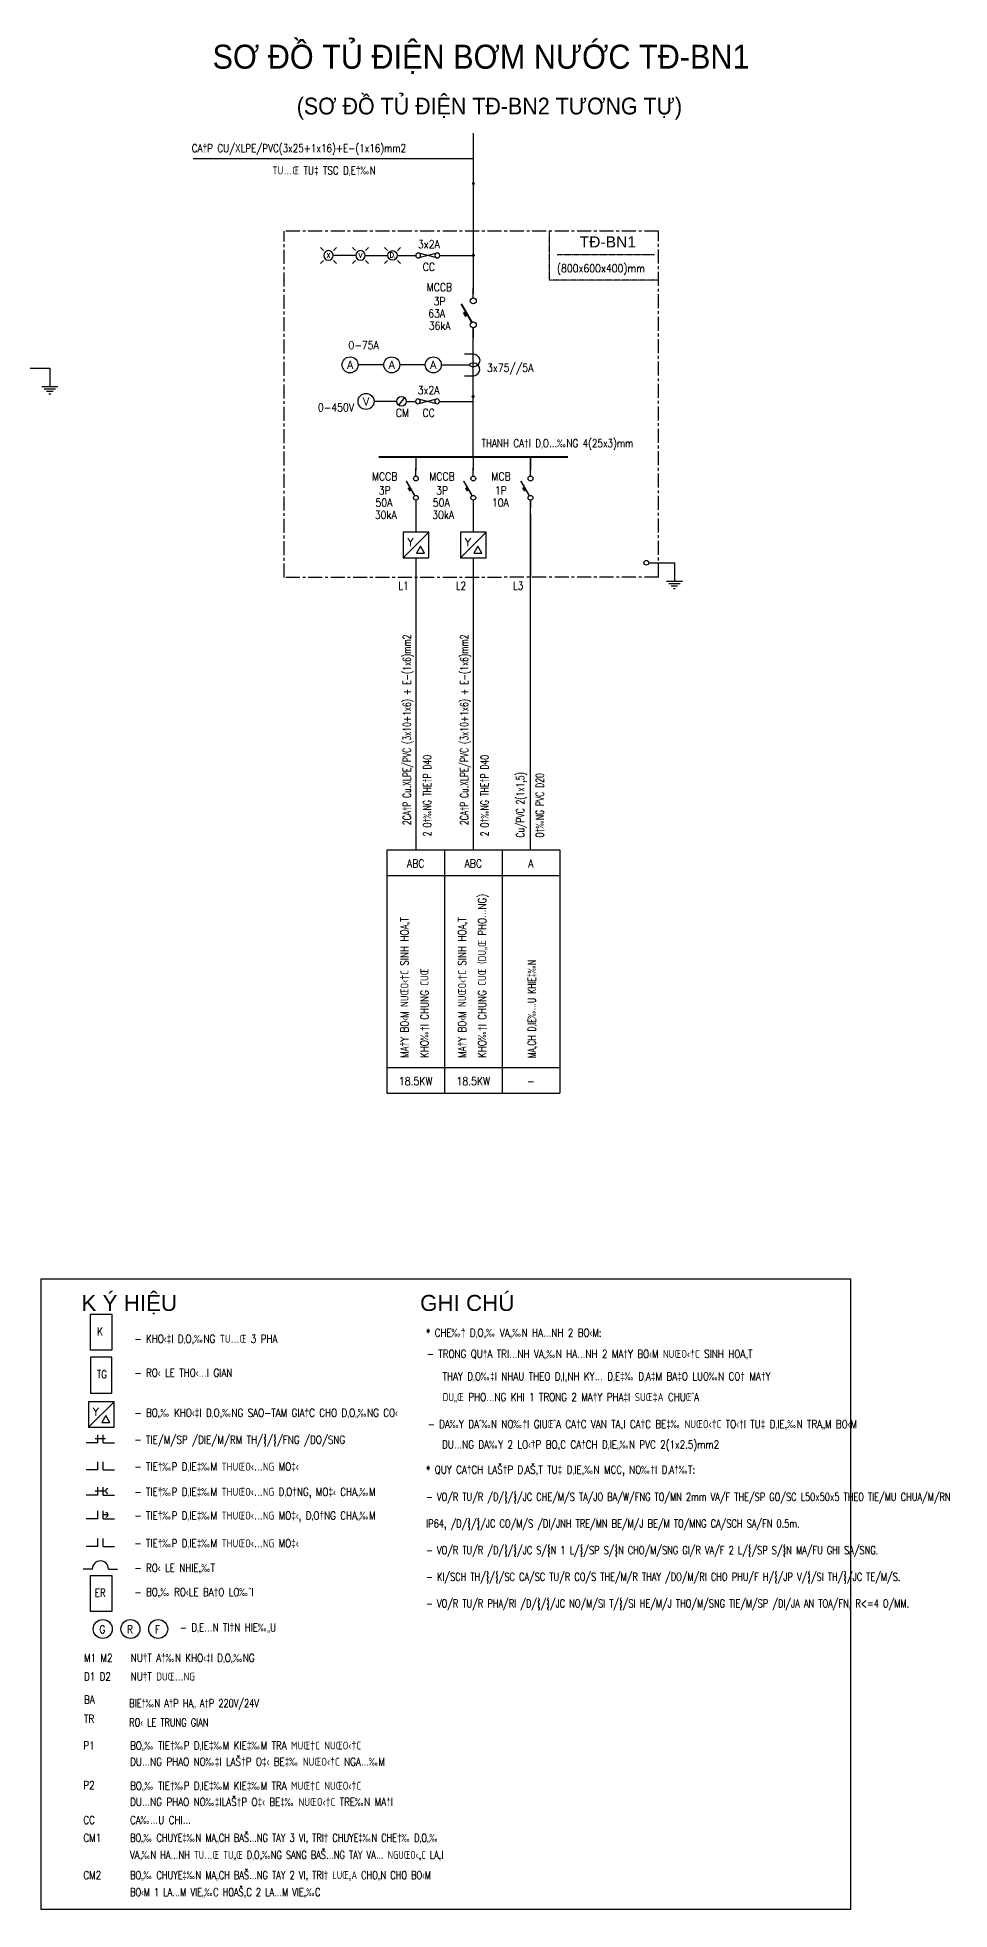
# Model space of a CAD drawing. Extents: x -5343388 to 7033982, y -486386 to 188356.
# Drawn here: x 205272 to 233772, y 27419 to 85911 of the extents above; entities that cross this region are included whole.
import ezdxf
from ezdxf.enums import TextEntityAlignment as Align

# ---------------------------------------------------------------- set-up
doc = ezdxf.new("R2010")
doc.units = 0
doc.header["$MEASUREMENT"] = 0
for name, pattern in [('CENTER', [2, 1.25, -0.25, 0.25, -0.25]), ('DASHED', [0.75, 0.5, -0.25]), ('HIDDEN', [0.375, 0.25, -0.125])]:
    doc.linetypes.add(name, pattern=pattern)
for name, color, linetype in [('0-----E-equip', 2, 'Continuous'), ('0-----E-line', 4, 'Continuous'), ('0-----E-text', 3, 'Continuous'), ('0-----wire', 7, 'Continuous'), ('0---TBD', 2, 'Continuous'), ('0---TEXT', 3, 'Continuous'), ('0-TEXTDIEN', 4, 'Continuous'), ('1-CHUDIEN', 3, 'Continuous'), ('1-DAY', 4, 'DASHED'), ('CHU', 2, 'Continuous'), ('CHUTHICH', 7, 'Continuous'), ('CHUTO', 3, 'Continuous'), ('DAY', 4, 'Continuous'), ('DAY-CS', 4, 'HIDDEN'), ('MANH', 8, 'Continuous'), ('PHU KIEN', 7, 'Continuous'), ('TBD', 2, 'Continuous'), ('text', 2, 'Continuous'), ('TEXT-CS', 3, 'Continuous')]:
    doc.layers.add(name, color=color, linetype=linetype)
doc.layers.add('0---TBD---SD', color=2, linetype='Continuous', lineweight=25)
doc.styles.add('BIGTEXT', font='', dxfattribs={"width": 0.8, "height": 1000})
doc.styles.add('ROMANS', font='romans.shx', dxfattribs={"width": 0.8, "height": 250, "bigfont": 'vns.shx'})
doc.styles.add('ROMANS1', font='ROMANS1.shx')
doc.styles.add('TEXT1', font='', dxfattribs={"width": 0.85, "height": 200})
doc.styles.get('BIGTEXT').set_extended_font_data('.VnArialH')
doc.styles.get('TEXT1').set_extended_font_data('.VnArialH')

# ---------------------------------------------------------------- blocks, each defined once
blk = doc.blocks.new('di28')
at = {"layer": 'TBD'}
for p, q in [((0, 0), (0, -575)), ((-176.875, -650), (176.875, -650)), ((-103.75, -725), (103.75, -725)), ((-30.625, -800), (30.625, -800))]:
    blk.add_line(p, q, dxfattribs=at)
at = {"layer": 'TBD', "color": 4}
blk.add_line((-250, -575), (250, -575), dxfattribs=at)
blk = doc.blocks.new('TDD')
at = {"layer": '0---TBD---SD'}
for p, q in [((333884, 442398), (333884, 442782)), ((333884, 442398), (334150, 442398)), ((333884, 442221), (333884, 441837)), ((333884, 442221), (334150, 442221)), ((334017, 442138), (334017, 442480))]:
    blk.add_line(p, q, dxfattribs=at)
blk = doc.blocks.new('TDM')
at = {"layer": '0---TBD---SD'}
for p, q in [((334849, 442398), (334849, 442782)), ((334849, 442398), (335027, 442398)), ((334849, 442221), (334849, 441837)), ((334849, 442221), (335027, 442221)), ((334938, 442398), (335115, 442398)), ((334938, 442221), (335115, 442221))]:
    blk.add_line(p, q, dxfattribs=at)
blk = doc.blocks.new('TDMC')
at = {"layer": '0---TBD---SD'}
for p, q in [((116, 0), (-116, 0)), ((-60, -90), (-60, 90)), ((60, -90), (60, 90)), ((-60, -90), (-321, -90)), ((60, -90), (321, -90))]:
    blk.add_line(p, q, dxfattribs=at)
blk.add_arc((166, 0), 50, 90, 270, dxfattribs=at)
blk = doc.blocks.new('TMDC')
at = {"layer": '0---TBD---SD'}
for p, q in [((0, 0), (-261, 0)), ((0, 0), (0, 181)), ((120, 0), (120, 181)), ((233, 90), (120, 90)), ((120, 0), (381, 0))]:
    blk.add_line(p, q, dxfattribs=at)
blk.add_arc((183, 90), 50, 270, 90, dxfattribs=at)
blk = doc.blocks.new('DI16')
at = {"layer": 'TBD'}
blk.add_line((0, 555), (0, -555), dxfattribs=at)
for points in [[(275, 340), (0, 340, 1.251179), (86, -41, 0.140943), (116, -17, 0.162061), (121, 0, 0.162061)], [(275, -340), (0, -340, -1.251179), (86, 41, -0.140943), (116, 17, -0.162061), (121, 0, -0.162061)]]:
    blk.add_lwpolyline(points, format="xyb", dxfattribs=at)
blk = doc.blocks.new('DI5')
at = {"layer": 'TBD'}
blk.add_circle((0, 0), 250, dxfattribs=at)
at = {"layer": 'TBD', "style": 'ROMANS'}
blk.add_text('A', height=250, dxfattribs=at).set_placement((0, 0), align=Align.MIDDLE)
blk = doc.blocks.new('di19')
at = {"layer": 'TBD', "color": 7}
for p, q in [((-159, 159), (-247, 247)), ((159, 159), (247, 247)), ((-159, -159), (-247, -247)), ((159, -159), (247, -247))]:
    blk.add_line(p, q, dxfattribs=at)
at = {"layer": 'TBD'}
blk.add_circle((0, 0), 150, dxfattribs=at)
at = {"layer": 'TBD', "color": 7, "style": 'ROMANS1'}
blk.add_text('X', height=150, dxfattribs=at).set_placement((0, 0), align=Align.MIDDLE)
blk = doc.blocks.new('di17')
at = {"layer": 'TBD', "color": 7}
for p, q in [((-159, 159), (-247, 247)), ((159, 159), (247, 247)), ((-159, -159), (-247, -247)), ((159, -159), (247, -247))]:
    blk.add_line(p, q, dxfattribs=at)
at = {"layer": 'TBD'}
blk.add_circle((0, 0), 150, dxfattribs=at)
at = {"layer": 'TBD', "color": 7, "style": 'ROMANS1'}
blk.add_text('D‚', height=150, dxfattribs=at).set_placement((0, 0), align=Align.MIDDLE)
blk = doc.blocks.new('di21')
at = {"layer": 'TBD'}
for p, q in [((-281, 73), (281, -73)), ((-281, -73), (281, 73))]:
    blk.add_line(p, q, dxfattribs=at)
for centre in [(-300, 0), (300, 0)]:
    blk.add_circle(centre, 75, dxfattribs=at)
blk = doc.blocks.new('di18')
at = {"layer": 'TBD', "color": 7}
for p, q in [((-159, 159), (-247, 247)), ((159, 159), (247, 247)), ((-159, -159), (-247, -247)), ((159, -159), (247, -247))]:
    blk.add_line(p, q, dxfattribs=at)
at = {"layer": 'TBD'}
blk.add_circle((0, 0), 150, dxfattribs=at)
at = {"layer": 'TBD', "color": 7, "style": 'ROMANS1'}
blk.add_text('V', height=150, dxfattribs=at).set_placement((0, 0), align=Align.MIDDLE)
blk = doc.blocks.new('di2')
at = {"layer": 'TBD'}
for p, q in [((0, 1000), (0, 1250)), ((0, 250), (0, 0))]:
    blk.add_line(p, q, dxfattribs=at)
for points, const_width in [([(-37, 390), (-302, 850)], 50), ([(-177, 533), (-239, 641)], 60)]:
    blk.add_lwpolyline(points, dxfattribs=dict(at, const_width=const_width))
for centre in [(0, 925), (0, 325)]:
    blk.add_circle(centre, 75, dxfattribs=at)

msp = doc.modelspace()

# ---------------------------------------------------------------- linework, layer by layer
at = {"color": 1, "linetype": 'CENTER', "ltscale": 350}
for p, q in [((224672.27233, 79859.21231), (212977.78666, 79856.90393)), ((212977.89843, 69034.46882), (212977.78666, 79856.90393)), ((224672.3841, 69047.44188), (224672.27233, 79859.21231)), ((224672.3841, 69047.44188), (212977.89843, 69036.02187))]:
    msp.add_line(p, q, dxfattribs=at)
at = {"color": 1, "linetype": 'CENTER'}
for p, q in [((221270.98104, 78327.49651), (221271.01706, 79855.71031)), ((224555.99338, 79122.29207), (221513.42954, 79122.11636)), ((224672.23631, 78327.80535), (221270.98104, 78327.49651))]:
    msp.add_line(p, q, dxfattribs=at)
for p, q in [((217497.2483, 70454.52708), (216697.2483, 69654.52708)), ((219290.11355, 70454.52708), (218490.11355, 69654.52708)), ((207665.84007, 43285.91027), (206865.84007, 42485.91027))]:
    msp.add_line(p, q)
at = {"color": 2, "linetype": 'Continuous'}
for p, q in [((216190.11355, 60525.71352), (216190.11355, 52925.71352)), ((216190.11355, 60525.71352), (221590.11355, 60525.71352)), ((221590.11355, 60525.71352), (221590.11355, 52925.71352)), ((216190.11355, 52925.71352), (221590.11355, 52925.71352))]:
    msp.add_line(p, q, dxfattribs=at)
at = {"linetype": 'Continuous'}
for p, q in [((217990.11355, 60525.71352), (217990.11355, 52925.71352)), ((219790.11355, 60525.71352), (219790.11355, 52925.71352)), ((219790.11355, 60525.71352), (219790.11355, 52925.71352)), ((221590.11355, 60525.71352), (221590.11355, 52925.71352)), ((216190.11355, 59725.71352), (221590.11355, 59725.71352)), ((216190.11355, 53725.71352), (221590.11355, 53725.71352))]:
    msp.add_line(p, q, dxfattribs=at)
msp.add_lwpolyline([(218892.20935, 82114.5289), (210134.35582, 82114.5289)])
msp.add_lwpolyline([(218892.22744, 81213.93385, 0, 100, 0), (218892.22744, 81368.61237, 100, 100, 0)], format="xyseb")
for points in [[(216697.2483, 69654.52708), (217497.2483, 69654.52708), (217497.2483, 70454.52708), (216697.2483, 70454.52708)], [(218490.11355, 69654.52708), (219290.11355, 69654.52708), (219290.11355, 70454.52708), (218490.11355, 70454.52708)], [(206865.84007, 42485.91027), (207665.84007, 42485.91027), (207665.84007, 43285.91027), (206865.84007, 43285.91027)]]:
    msp.add_lwpolyline(points, close=True)
at = {"layer": '0-----E-line', "linetype": 'Continuous'}
for p, q in [((220677.31904, 72204.26941), (220677.31904, 72804.26941)), ((220677.31904, 60525.71352), (220677.31904, 71454.26941))]:
    msp.add_line(p, q, dxfattribs=at)
at = {"layer": '0-----wire', "linetype": 'Continuous'}
for p, q in [((204857.94213, 75580.68076), (205657.94213, 75580.68076)), ((224372.3841, 69497.44188), (225172.3841, 69497.44188))]:
    msp.add_line(p, q, dxfattribs=at)
msp.add_circle((224297.3841, 69497.44188), 75, dxfattribs=at)
at = {"layer": '0---TBD', "linetype": 'Continuous'}
for p, q in [((215216.79509, 79099.17312), (214516.79509, 79099.17312)), ((215516.79509, 79099.17312), (216216.79509, 79099.17312)), ((216516.79509, 79099.17312), (217091.79509, 79099.17312)), ((217841.79509, 79099.17312), (218891.79509, 79099.17312)), ((216091.40801, 75680.65072), (215291.40801, 75680.65072)), ((217391.40801, 75680.65072), (216591.40801, 75680.65072)), ((217891.40801, 75680.65072), (218771.79624, 75680.65072)), ((216735.99165, 74660.637), (216556.8753, 74419.9768)), ((216796.43348, 74540.3069), (217083.93348, 74540.3069)), ((217833.93348, 74540.3069), (218883.93348, 74540.3069))]:
    msp.add_line(p, q, dxfattribs=at)
at = {"layer": '0---TBD', "linetype": 'Continuous', "const_width": 50}
for points in [[(218916.79509, 79099.17312, -1), (218866.79509, 79099.17312, -1)], [(218908.93348, 74691.00275, -1), (218858.93348, 74691.00275, -1)]]:
    msp.add_lwpolyline(points, format="xyb", close=True, dxfattribs=at)
at = {"layer": '0---TBD', "linetype": 'Continuous'}
msp.add_lwpolyline([(216496.43348, 74540.3069), (215788.62864, 74540.3069)], dxfattribs=at)
at = {"layer": '0-TEXTDIEN', "color": 3}
msp.add_lwpolyline([(205385.68658, 47124.88102), (230677.40768, 47124.88102), (230677.40768, 27419.07461), (205385.68658, 27419.07461)], close=True, dxfattribs=at)
at = {"layer": 'CHU', "color": 2}
for centre in [(207311.27618, 36185.37747), (208177.66897, 36185.37747), (209045.12877, 36185.37747)]:
    msp.add_circle(centre, 296.27257, dxfattribs=at)
at = {"layer": 'CHUTO'}
for p, q in [((206986.64272, 38059.22526), (206705.59835, 38059.22526)), ((207490.00793, 38059.22526), (207771.0523, 38059.22526))]:
    msp.add_line(p, q, dxfattribs=at)
at = {"layer": 'CHUTO', "color": 2}
for points in [[(207598.78003, 44897.13539), (206932.90012, 44897.13539), (206932.90012, 46017.28894), (207598.78003, 46017.28894)], [(207598.78003, 44678.16151), (206932.90012, 44678.16151), (206932.90012, 43558.00796), (207598.78003, 43558.00796)], [(207591.80906, 36731.90217), (206925.92915, 36731.90217), (206925.92915, 37852.05572), (207591.80906, 37852.05572)]]:
    msp.add_lwpolyline(points, close=True, dxfattribs=at)
at = {"layer": 'DAY'}
for p, q in [((217097.2483, 72826.14147), (217097.2483, 72392.47594)), ((218890.11355, 72835.75513), (218890.11355, 72402.08959)), ((218890.11355, 72826.14147), (218890.11355, 72392.47594)), ((220677.31904, 72826.87051), (220677.31904, 72393.20497))]:
    msp.add_line(p, q, dxfattribs=at)
at = {"layer": 'DAY', "const_width": 62.5}
msp.add_lwpolyline([(215934.79691, 72804.26941), (221847.82406, 72804.26941)], dxfattribs=at)
at = {"layer": 'DAY-CS', "linetype": 'Continuous'}
for p, q in [((218891.77511, 77904.03545), (218892.2922, 82917.8497)), ((218891.31048, 72804.26941), (218891.46895, 76837.36336)), ((217097.2483, 71204.26941), (217097.2483, 70454.52708)), ((218890.11355, 71204.26941), (218890.11355, 70454.52708)), ((220677.31904, 71022.03943), (220677.31904, 69043.24438)), ((217097.2483, 69654.52708), (217097.2483, 60525.71352)), ((218890.11355, 69654.52708), (218890.11355, 60525.71352))]:
    msp.add_line(p, q, dxfattribs=at)
at = {"layer": 'MANH', "color": 2, "ltscale": 100}
msp.add_arc((207238.32532, 38059.22526), 251.6826, 0, 180, dxfattribs=at)
at = {"layer": 'TBD'}
for centre, radius in [((215538.62864, 74540.3069), 250), ((216646.43348, 74540.3069), 150)]:
    msp.add_circle(centre, radius, dxfattribs=at)
at = {"layer": 'TEXT-CS', "linetype": 'Continuous'}
for points in [[(217117.8221, 69802.60062), (217367.8221, 69802.60062), (217242.8221, 70019.10697)], [(218910.68735, 69802.60062), (219160.68735, 69802.60062), (219035.68735, 70019.10697)], [(207286.41387, 42633.98382), (207536.41387, 42633.98382), (207411.41387, 42850.49017)]]:
    msp.add_lwpolyline(points, close=True, dxfattribs=at)

# ---------------------------------------------------------------- block references
at = {"layer": '0-----E-equip', "linetype": 'Continuous'}
for name, p in [('di28', (205657.94213, 75580.68076)), ('di2', (217097.2483, 71204.26941)), ('di2', (218890.11355, 71204.26941)), ('di2', (220677.31904, 71204.26941)), ('di28', (225172.3841, 69497.44188))]:
    msp.add_blockref(name, p, dxfattribs=at)
at = {"layer": '0---TBD', "linetype": 'Continuous', "xscale": -1}
for name, p in [('di19', (214366.79509, 79099.17312)), ('di18', (215366.79509, 79099.17312)), ('di21', (217466.79509, 79099.17312)), ('di21', (217458.93348, 74540.3069))]:
    msp.add_blockref(name, p, dxfattribs=at)
at = {"layer": '0---TBD', "linetype": 'Continuous'}
for name, p in [('di17', (216366.79509, 79099.17312)), ('DI5', (215041.40801, 75680.65072)), ('DI5', (216341.40801, 75680.65072)), ('DI5', (217641.40801, 75680.65072))]:
    msp.add_blockref(name, p, dxfattribs=at)
at = {"layer": '0---TBD', "linetype": 'Continuous', "rotation": 180}
msp.add_blockref('DI16', (218891.40801, 75680.65072), dxfattribs=at)
at = {"layer": '1-DAY', "xscale": 1.250000000029104, "yscale": 1.250000000029104, "zscale": 1.250000000029104}
msp.add_blockref('di2', (218891.52473, 76524.14252), dxfattribs=at)
at = {"layer": 'PHU KIEN', "color": 9, "xscale": 0.9444444443506654, "yscale": 0.9444444443506654, "zscale": 0.9444444443506654, "rotation": 90}
for name, p in [('TDD', (624975.01694, -273336.38489)), ('TDM', (624975.01694, -275088.48403)), ('TDM', (624975.01694, -277483.63164))]:
    msp.add_blockref(name, p, dxfattribs=at)
at = {"layer": 'PHU KIEN', "color": 9, "xscale": 1.388888888875954, "yscale": 1.388888888875954, "zscale": 1.388888888875954}
for name, p in [('TDMC', (207238.32534, 40496.23344)), ('TMDC', (207154.68359, 39629.45588))]:
    msp.add_blockref(name, p, dxfattribs=at)

# ---------------------------------------------------------------- texts
at = {"layer": '0-----E-text', "linetype": 'Continuous', "width": 0.85}
for s, style, p in [('ABC', 'ROMANS', (217090.11355, 59975.71352)), ('ABC', 'ROMANS', (218890.11355, 59975.71352)), ('A', 'ROMANS', (220690.11355, 59975.71352)), ('18.5KW', 'ROMANS1', (217090.11355, 53175.71352)), ('18.5KW', 'ROMANS', (218890.11355, 53175.71352)), ('-', 'ROMANS', (220690.11355, 53175.71352))]:
    msp.add_text(s, height=250, dxfattribs=dict(at, style=style)).set_placement(p, align=Align.CENTER)
at = {"layer": '0-----E-text', "linetype": 'Continuous', "style": 'ROMANS1'}
for s, width, p in [('KHO‰†I CHUNG CUŒ (DU„Œ PHO…NG)', 0.8, (219289.60889, 54025.71352)), ('MA†Y BO‹M NUŒO‹†C SINH HOA„T', 0.8, (216865.86958, 54025.71352)), ('MA†Y BO‹M NUŒO‹†C SINH HOA„T', 0.8, (218665.86958, 54025.71352)), ('KHO‰†I CHUNG CUŒ', 0.8, (217489.60889, 54025.71352)), ('MA„CH D‚IE‰…U KHIE‡‰N', 0.7, (220840.11355, 54018.27071))]:
    msp.add_text(s, height=250, rotation=90, dxfattribs=dict(at, width=width)).set_placement(p)
at = {"layer": '0---TEXT', "linetype": 'Continuous', "style": 'ROMANS', "width": 0.85}
for s, p in [('3x2A', (217502.50938, 79324.17312)), ('CC', (217502.50938, 78616.55123)), ('0-75A', (215462.44994, 76171.55277)), ('3x75//5A', (220043.58779, 75465.51341)), ('3x2A', (217494.64776, 74765.3069)), ('0-450V', (214599.89315, 74225.01951)), ('CM', (216674.43177, 74057.685)), ('CC', (217494.64776, 74057.685))]:
    msp.add_text(s, height=250, dxfattribs=at).set_placement(p, align=Align.CENTER)
at = {"layer": '0---TEXT'}
for s, style, width, p in [('BA', 'ROMANS', 0.8, (206727.46106, 33852.87618)), ('BIE†‰N A†P HA„ A†P 220V/24V', 'ROMANS1', 0.75, (208141.28562, 33739.24161)), ('TR', 'ROMANS', 0.8, (206727.46106, 33252.87618)), ('RO‹ LE TRUNG GIAN', 'ROMANS1', 0.75, (208141.28562, 33139.24161))]:
    msp.add_text(s, height=250, dxfattribs=dict(at, style=style, width=width)).set_placement(p)
at = {"layer": '0-TEXTDIEN', "color": 3}
for s, style, width, p in [('K', 'ROMANS', 0.8, (207139.91563, 45357.00512)), ('TG', 'ROMANS', 0.8, (207126.86209, 44017.87768)), ('- VO/R TU/R /D/}/{/JC CHE/M/S TA/JO BA/W/FNG TO/MN 2mm VA/F THE/SP GO/SC L50x50x5 THEO TIE/MU CHUA/M/RN', 'ROMANS', 0.75, (217419.02728, 40186.91487)), ('IP64, /D/}/{/JC CO/M/S /DI/JNH TRE/MN BE/M/J BE/M TO/MNG CA/SCH SA/FN 0.5m.', 'ROMANS', 0.75, (217419.02728, 39354.63761)), ('- VO/R TU/R /D/}/{/JC S/{N 1 L/{/SP S/{N CHO/M/SNG GI/R VA/F 2 L/{/SP S/{N MA/FU GHI SA/SNG.', 'ROMANS', 0.75, (217419.02728, 38522.36035)), ('ER', 'ROMANS', 0.8, (207060.89766, 37192.77909)), ('- KI/SCH TH/}/{/SC CA/SC TU/R CO/S THE/M/R THAY /DO/M/RI CHO PHU/F H/{/JP V/{/SI TH/}/JC TE/M/S.', 'ROMANS', 0.75, (217419.02728, 37690.08309)), ('- VO/R TU/R PHA/RI /D/}/{/JC NO/M/SI T/{/SI HE/M/J THO/M/SNG TIE/M/SP /DI/JA AN TOA/FN, R<=4 O/MM.', 'ROMANS', 0.75, (217419.02728, 36857.80583)), ('G', 'ROMANS1', 0.8, (207209.73265, 36049.11987)), ('R', 'ROMANS1', 0.8, (208076.12544, 36049.11987)), ('F', 'ROMANS1', 0.8, (208943.58524, 36049.11987))]:
    msp.add_text(s, height=250, dxfattribs=dict(at, style=style, width=width)).set_placement(p)
at = {"layer": '1-CHUDIEN'}
for s, style, width, p in [('- TRONG QU†A TRI…NH VA„‰N HA…NH 2 MA†Y BO‹M NUŒO‹†C SINH HOA„T', 'ROMANS1', 0.8, (217439.10339, 44653.59507)), ('THAY D‚O‰‡I NHAU THEO D‚I„NH KY… D‚E‡‰ D‚A‡M BA‡O LUO‰N CO† MA†Y ', 'ROMANS1', 0.8, (217931.74777, 43953.44533)), ('DU„Œ PHO…NG KHI 1 TRONG 2 MA†Y PHA‡I SUŒ‡A CHUŒˆA', 'ROMANS1', 0.8, (217931.74777, 43305.44111)), ('- DA‰Y DAˆ‰N NO‰†I GIUŒˆA CA†C VAN TA„I CA†C BE‡‰ NUŒO‹†C TO‹†I TU‡ D‚IE„‰N TRA„M BO‹M', 'ROMANS1', 0.8, (217464.40275, 42461.71125)), ('DU…NG DA‰Y 2 LO‹†P BO„C CA†CH D‚IE„‰N PVC 2(1x2.5)mm2', 'ROMANS1', 0.8, (217913.88038, 41821.98951)), ('M1 M2', 'ROMANS1', 0.8, (206727.51428, 35156.25754)), ('NU†T A†‰N KHO‹‡I D‚O„‰NG ', 'ROMANS1', 0.8, (208186.13441, 35156.25754)), ('D1 D2', 'ROMANS1', 0.8, (206727.51428, 34574.28126)), ('NU†T DUŒ…NG ', 'ROMANS1', 0.8, (208186.13441, 34574.28126)), ('P1', 'ROMANS', 0.8, (206707.35015, 32418.68661)), ('BO„‰ TIE†‰P D‚IE‡‰M KIE‡‰M TRA MUŒ†C NUŒO‹†C ', 'ROMANS1', 0.8, (208165.97028, 32418.68661)), ('DU…NG PHAO NO‰‡I LAŠ†P O‡‹ BE‡‰ NUŒO‹†C NGA…‰M', 'ROMANS1', 0.8, (208165.97028, 31912.38959)), ('P2', 'ROMANS', 0.8, (206707.35015, 31179.92776)), ('BO„‰ TIE†‰P D‚IE‡‰M KIE‡‰M TRA MUŒ†C NUŒO‹†C ', 'ROMANS1', 0.8, (208165.97028, 31161.1723)), ('DU…NG PHAO NO‰‡ILAŠ†P O‡‹ BE‡‰ NUŒO‹†C TRE‰N MA†I', 'ROMANS1', 0.8, (208165.97028, 30654.87529)), ('CC', 'ROMANS', 0.8, (206707.35015, 30091.26277)), ('CA‰…U CHI…', 'ROMANS1', 0.8, (208165.97028, 30091.26277)), ('BO„‰ CHUYE‡‰N MA„CH BAŠ…NG TAY 3 VI„ TRI† CHUYE‡‰N CHE†‰ D‚O„‰', 'ROMANS1', 0.75, (208165.97028, 29534.42203)), ('CM1', 'ROMANS1', 0.8, (206707.35015, 29534.42203)), ('VA„‰N HA…NH TU…Œ TU„Œ D‚O„‰NG SANG BAŠ…NG TAY VA… NGUŒO‹„C LA„I', 'ROMANS1', 0.75, (208165.97028, 29002.34058)), ('BO„‰ CHUYE‡‰N MA„CH BAŠ…NG TAY 2 VI„ TRI† LUŒ„A CHO„N CHO BO‹M', 'ROMANS1', 0.75, (208165.97028, 28368.89794)), ('CM2', 'ROMANS1', 0.8, (206707.35015, 28368.89794)), ('BO‹M 1 LA…M VIE„‰C HOAŠ„C 2 LA…M VIE„‰C', 'ROMANS1', 0.75, (208165.97028, 27836.81649))]:
    msp.add_text(s, height=250, dxfattribs=dict(at, style=style, width=width)).set_placement(p)
at = {"layer": 'CHUTHICH', "color": 6, "style": 'BIGTEXT'}
for s, height, p in [('T§-bn1', 350, (223093.79215, 79348.38265)), ('K ý HIÖU', 500, (208141.08518, 46122.08204)), ('ghi chó', 500, (218702.37752, 46122.08204))]:
    msp.add_text(s, height=height, dxfattribs=at).set_placement(p, align=Align.CENTER)
at = {"layer": 'TBD', "style": 'ROMANS'}
msp.add_text('V', height=250, dxfattribs=at).set_placement((215538.62864, 74540.3069), align=Align.MIDDLE)
at = {"layer": 'text', "color": 3, "style": 'TEXT1', "width": 0.913267}
for s, height, p in [('s¬ ®å tñ ®iÖn b¬m n\xadíc t®-bN1', 750, (219132.69888, 84934.18114)), ('(s¬ ®å tñ ®iÖn t®-bN2 t\xad¬ng tù)', 525, (219393.94694, 83505.06586))]:
    msp.add_text(s, height=height, dxfattribs=at).set_placement(p, align=Align.CENTER)
at = {"layer": 'text', "color": 3, "width": 0.8}
for s, style, p in [('- KHO‹‡I D‚O„‰NG TU…Œ 3 PHA', 'ROMANS1', (208304.19314, 45125.78732)), ('* CHE‰† D‚O„‰ VA„‰N HA…NH 2 BO‹M:', 'ROMANS1', (217410.87289, 45315.87375)), ('- RO‹ LE THO‹…I GIAN', 'ROMANS1', (208304.19314, 44064.9724)), ('- BO„‰ KHO‹‡I D‚O„‰NG SAO-TAM GIA†C CHO D‚O„‰NG CO‹', 'ROMANS1', (208304.19314, 42813.68595)), ('- TIE/M/SP /DIE/M/RM TH/}/{/FNG /DO/SNG', 'ROMANS', (208304.19314, 41972.91635)), ('- TIE†‰P D‚IE‡‰M THUŒO‹…NG MO‡‹', 'ROMANS1', (208304.19314, 41132.14676)), ('* QUY CA†CH LAŠ†P D‚AŠ„T TU‡ D‚IE„‰N MCC, NO‰†I D‚A†‰T:', 'ROMANS1', (217410.87289, 41036.74979)), ('- TIE†‰P D‚IE‡‰M THUŒO‹…NG D‚O†NG, MO‡‹ CHA„‰M', 'ROMANS1', (208304.19314, 40344.71094)), ('- TIE†‰P D‚IE‡‰M THUŒO‹…NG MO‡‹, D‚O†NG CHA„‰M', 'ROMANS1', (208304.19314, 39603.39601)), ('- TIE†‰P D‚IE‡‰M THUŒO‹…NG MO‡‹', 'ROMANS1', (208304.19314, 38736.99914)), ('- RO‹ LE NHIE„‰T', 'ROMANS1', (208304.19314, 37969.0545)), ('- BO„‰ RO‹LE BA†O LO‰ˆI', 'ROMANS1', (208304.19314, 37212.45483)), ('- D‚E…N TI†N HIE‰„U', 'ROMANS1', (209721.46394, 36106.56265))]:
    msp.add_text(s, height=250.0000008, dxfattribs=dict(at, style=style)).set_placement(p)
at = {"layer": 'TEXT-CS', "linetype": 'Continuous', "style": 'ROMANS1'}
for s, width, p in [('CA†P CU/XLPE/PVC(3x25+1x16)+E-(1x16)mm2', 0.8, (210096.10148, 82325.59468)), ('TU…Œ TU‡ TSC D‚E†‰N', 0.8, (212610.48217, 81630.53851)), ('(800x600x400)mm', 0.85, (221503.83807, 78573.44133)), ('MCCB', 0.85, (217436.19904, 77982.41285)), ('63A', 0.85, (217482.27832, 77160.66688)), ('3P', 0.85, (217652.35681, 77543.06532)), ('36kA', 0.85, (217498.98704, 76778.26844)), ('MCCB', 0.85, (215725.36635, 72068.40871)), ('MCCB', 0.85, (217518.2316, 72068.40871)), ('MCB', 0.85, (219458.21487, 72069.13775)), ('50A', 0.85, (215832.54499, 71251.02589)), ('3P', 0.85, (215934.90693, 71633.42433)), ('50A', 0.85, (217625.41024, 71251.02589)), ('3P', 0.85, (217727.77218, 71633.42433)), ('10A', 0.85, (219471.89412, 71251.75492)), ('1P', 0.85, (219564.28323, 71634.15336)), ('30kA', 0.85, (215814.12583, 70868.62745)), ('30kA', 0.85, (217606.99108, 70868.62745)), ('L1', 0.8, (216554.60924, 68656.88461)), ('L2', 0.8, (218347.47448, 68656.88461))]:
    msp.add_text(s, height=250, dxfattribs=dict(at, width=width)).set_placement(p)
at = {"layer": 'TEXT-CS', "linetype": 'Continuous', "style": 'ROMANS1', "width": 0.8}
msp.add_text('THANH CA†I D‚O…‰NG 4(25x3)mm', height=250, dxfattribs=at).set_placement((221519.4861, 73213.12003), align=Align.MIDDLE)
at = {"layer": 'TEXT-CS', "linetype": 'Continuous', "style": 'ROMANS'}
for p in [(216930.16998, 70137.9552), (218723.03523, 70137.9552), (207098.76176, 42969.33839)]:
    msp.add_text('Y', height=250, dxfattribs=at).set_placement(p, align=Align.MIDDLE)
at = {"layer": 'TEXT-CS', "linetype": 'Continuous', "ltscale": 1.8, "style": 'ROMANS1', "width": 0.8}
msp.add_text('L3', height=250, dxfattribs=at).set_placement((220134.67998, 68656.01219))
at = {"layer": 'TEXT-CS', "linetype": 'Continuous', "style": 'ROMANS1', "width": 0.7}
for p in [(216940.2665, 64278.67794), (218733.13174, 64278.67794)]:
    msp.add_text('2CA†P Cu.XLPE/PVC (3x10+1x6) + E-(1x6)mm2', height=250, rotation=90, dxfattribs=at).set_placement(p, align=Align.CENTER)
for s, p in [('2 O†‰NG THE†P D40', (217577.40957, 60949.8884)), ('2 O†‰NG THE†P D40', (219370.27482, 60949.8884)), ('Cu/PVC 2(1x1,5)', (220483.28419, 60910.70491)), ('O†‰NG PVC D20', (221090.87496, 60910.70491))]:
    msp.add_text(s, height=250, rotation=90, dxfattribs=at).set_placement(p)

doc.saveas('drawing.dxf')
